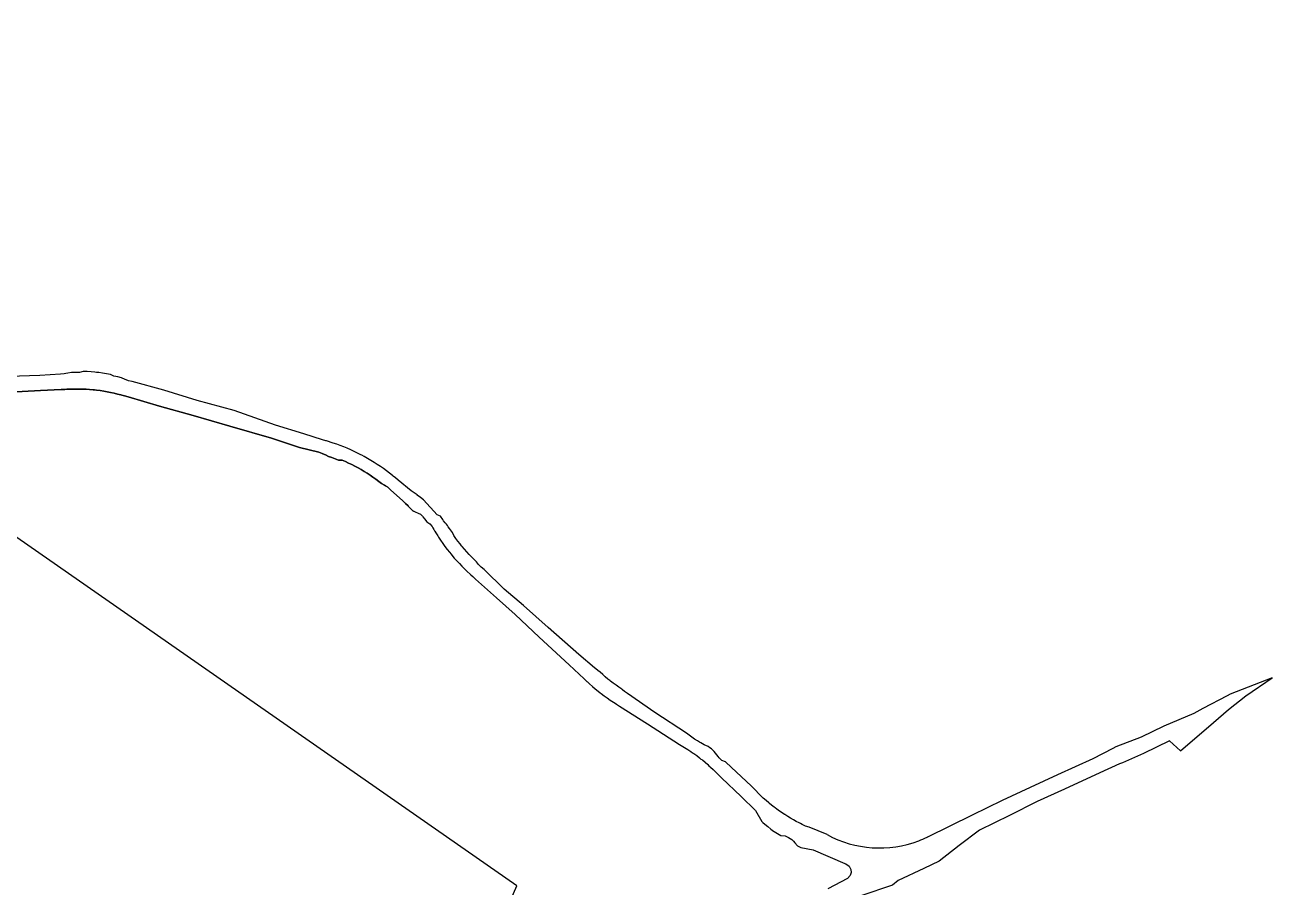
# Model space of a CAD drawing. Extents: x 543427 to 1094619, y 1843191 to 3687312.
# Drawn here: x 1093939 to 1094619, y 3684884 to 3685354 of the extents above; entities that cross this region are included whole.
import ezdxf

# ---------------------------------------------------------------- set-up
doc = ezdxf.new("R2010")
doc.units = 0
for name, color, linetype in [('GPMB', 7, 'Continuous'), ('SanNen', 7, 'Continuous'), ('Tuyen 6 Duongbao 3D', 7, 'Continuous')]:
    doc.layers.add(name, color=color, linetype=linetype)

# ---------------------------------------------------------------- blocks, each defined once
blk = doc.blocks.new('1')
at = {"layer": 'GPMB'}
for p, q in [((5483.2511, 18422.1264), (5483.0838, 18422.1198)), ((5483.2511, 18422.1264), (5483.0838, 18422.1198)), ((5483.3626, 18422.1322), (5483.2511, 18422.1264)), ((5483.3626, 18422.1322), (5483.2511, 18422.1264)), ((5483.3825, 18422.1354), (5483.3626, 18422.1322)), ((5483.3825, 18422.1354), (5483.3626, 18422.1322)), ((5483.3929, 18422.1371), (5483.3825, 18422.1354)), ((5483.3929, 18422.1371), (5483.3825, 18422.1354)), ((5483.4028, 18422.1387), (5483.3929, 18422.1371)), ((5483.4028, 18422.1387), (5483.3929, 18422.1371)), ((5483.4238, 18422.1416), (5483.4028, 18422.1387)), ((5483.4238, 18422.1416), (5483.4028, 18422.1387)), ((5483.4449, 18422.1424), (5483.4238, 18422.1416)), ((5483.4449, 18422.1424), (5483.4238, 18422.1416)), ((5483.466, 18422.1422), (5483.4449, 18422.1424)), ((5483.466, 18422.1422), (5483.4449, 18422.1424)), ((5483.4874, 18422.1479), (5483.466, 18422.1422)), ((5483.4874, 18422.1479), (5483.466, 18422.1422)), ((5483.5086, 18422.1468), (5483.4874, 18422.1479)), ((5483.5086, 18422.1468), (5483.4874, 18422.1479)), ((5483.5298, 18422.1453), (5483.5086, 18422.1468)), ((5483.5298, 18422.1453), (5483.5086, 18422.1468)), ((5483.5509, 18422.1434), (5483.5298, 18422.1453)), ((5483.5509, 18422.1434), (5483.5298, 18422.1453)), ((5483.5591, 18422.1425), (5483.5509, 18422.1434)), ((5483.5591, 18422.1425), (5483.5509, 18422.1434)), ((5483.572, 18422.141), (5483.5591, 18422.1425)), ((5483.572, 18422.141), (5483.5591, 18422.1425)), ((5483.5931, 18422.1382), (5483.572, 18422.141)), ((5483.5931, 18422.1382), (5483.572, 18422.141)), ((5483.6141, 18422.135), (5483.5931, 18422.1382)), ((5483.6141, 18422.135), (5483.5931, 18422.1382)), ((5483.635, 18422.1314), (5483.6141, 18422.135)), ((5483.635, 18422.1314), (5483.6141, 18422.135)), ((5483.6548, 18422.1222), (5483.635, 18422.1314)), ((5483.6548, 18422.1222), (5483.635, 18422.1314)), ((5483.6755, 18422.1178), (5483.6548, 18422.1222)), ((5483.6755, 18422.1178), (5483.6548, 18422.1222)), ((5483.6958, 18422.1119), (5483.6755, 18422.1178)), ((5483.6958, 18422.1119), (5483.6755, 18422.1178)), ((5483.7156, 18422.1044), (5483.6958, 18422.1119)), ((5483.7156, 18422.1044), (5483.6958, 18422.1119)), ((5483.7205, 18422.1025), (5483.7156, 18422.1044)), ((5483.7205, 18422.1025), (5483.7156, 18422.1044)), ((5483.7346, 18422.0969), (5483.7205, 18422.1025)), ((5483.7346, 18422.0969), (5483.7205, 18422.1025)), ((5483.7543, 18422.0933), (5483.7346, 18422.0969)), ((5483.7543, 18422.0933), (5483.7346, 18422.0969)), ((5483.0879, 18422.035), (5483.2552, 18422.0439)), ((5483.0879, 18422.035), (5483.2552, 18422.0439)), ((5483.2552, 18422.0439), (5483.0879, 18422.035)), ((5483.2552, 18422.0439), (5483.3667, 18422.0488)), ((5483.2552, 18422.0439), (5483.3667, 18422.0488)), ((5483.3667, 18422.0488), (5483.2552, 18422.0439)), ((5483.3667, 18422.0488), (5483.3867, 18422.0497)), ((5483.3667, 18422.0488), (5483.3867, 18422.0497)), ((5483.3867, 18422.0497), (5483.3667, 18422.0488)), ((5483.3867, 18422.0497), (5483.3971, 18422.0502)), ((5483.3867, 18422.0497), (5483.3971, 18422.0502)), ((5483.3971, 18422.0502), (5483.3867, 18422.0497)), ((5483.3971, 18422.0502), (5483.4063, 18422.0506)), ((5483.3971, 18422.0502), (5483.4063, 18422.0506)), ((5483.4063, 18422.0506), (5483.3971, 18422.0502)), ((5483.4063, 18422.0506), (5483.4256, 18422.0512)), ((5483.4063, 18422.0506), (5483.4256, 18422.0512)), ((5483.4256, 18422.0512), (5483.4063, 18422.0506)), ((5483.4256, 18422.0512), (5483.4449, 18422.0514)), ((5483.4256, 18422.0512), (5483.4449, 18422.0514)), ((5483.4449, 18422.0514), (5483.4256, 18422.0512)), ((5483.4449, 18422.0514), (5483.4641, 18422.0512)), ((5483.4449, 18422.0514), (5483.4641, 18422.0512)), ((5483.4641, 18422.0512), (5483.4449, 18422.0514)), ((5483.4641, 18422.0512), (5483.4835, 18422.0518)), ((5483.4641, 18422.0512), (5483.4835, 18422.0518)), ((5483.4835, 18422.0518), (5483.4641, 18422.0512)), ((5483.4835, 18422.0518), (5483.5028, 18422.0508)), ((5483.4835, 18422.0518), (5483.5028, 18422.0508)), ((5483.5028, 18422.0508), (5483.4835, 18422.0518)), ((5483.5028, 18422.0508), (5483.522, 18422.0495)), ((5483.5028, 18422.0508), (5483.522, 18422.0495)), ((5483.522, 18422.0495), (5483.5028, 18422.0508)), ((5483.522, 18422.0495), (5483.5413, 18422.0477)), ((5483.522, 18422.0495), (5483.5413, 18422.0477)), ((5483.5413, 18422.0477), (5483.522, 18422.0495)), ((5483.5413, 18422.0477), (5483.5487, 18422.0469)), ((5483.5413, 18422.0477), (5483.5487, 18422.0469)), ((5483.5487, 18422.0469), (5483.5413, 18422.0477)), ((5483.5487, 18422.0469), (5483.5604, 18422.0456)), ((5483.5487, 18422.0469), (5483.5604, 18422.0456)), ((5483.5604, 18422.0456), (5483.5487, 18422.0469)), ((5483.5604, 18422.0456), (5483.5796, 18422.043)), ((5483.5604, 18422.0456), (5483.5796, 18422.043)), ((5483.5796, 18422.043), (5483.5604, 18422.0456)), ((5483.5796, 18422.043), (5483.5987, 18422.0401)), ((5483.5796, 18422.043), (5483.5987, 18422.0401)), ((5483.5987, 18422.0401), (5483.5796, 18422.043)), ((5483.5987, 18422.0401), (5483.6177, 18422.0369)), ((5483.5987, 18422.0401), (5483.6177, 18422.0369)), ((5483.6177, 18422.0369), (5483.5987, 18422.0401)), ((5483.6177, 18422.0369), (5483.6366, 18422.033)), ((5483.6177, 18422.0369), (5483.6366, 18422.033)), ((5483.6366, 18422.033), (5483.6177, 18422.0369)), ((5483.6366, 18422.033), (5483.6555, 18422.029)), ((5483.6366, 18422.033), (5483.6555, 18422.029)), ((5483.6555, 18422.029), (5483.6366, 18422.033)), ((5483.6555, 18422.029), (5483.6743, 18422.0245)), ((5483.6555, 18422.029), (5483.6743, 18422.0245)), ((5483.6743, 18422.0245), (5483.6555, 18422.029)), ((5483.926, 18422.0451), (5483.7543, 18422.0933)), ((5483.926, 18422.0451), (5483.7543, 18422.0933)), ((5484.1082, 18421.9895), (5483.926, 18422.0451)), ((5484.1082, 18421.9895), (5483.926, 18422.0451)), ((5483.6743, 18422.0245), (5483.693, 18422.0198)), ((5483.6743, 18422.0245), (5483.693, 18422.0198)), ((5483.693, 18422.0198), (5483.6743, 18422.0245)), ((5483.693, 18422.0198), (5483.6977, 18422.0185)), ((5483.693, 18422.0198), (5483.6977, 18422.0185)), ((5483.6977, 18422.0185), (5483.693, 18422.0198)), ((5483.6977, 18422.0185), (5483.7122, 18422.0146)), ((5483.6977, 18422.0185), (5483.7122, 18422.0146)), ((5483.7122, 18422.0146), (5483.6977, 18422.0185)), ((5483.7122, 18422.0146), (5483.7315, 18422.0093)), ((5483.7122, 18422.0146), (5483.7315, 18422.0093)), ((5483.7315, 18422.0093), (5483.7122, 18422.0146)), ((5483.7315, 18422.0093), (5483.9023, 18421.9578)), ((5483.7315, 18422.0093), (5483.9023, 18421.9578)), ((5483.9023, 18421.9578), (5483.7315, 18422.0093)), ((5484.3108, 18421.9339), (5484.1082, 18421.9895)), ((5484.3108, 18421.9339), (5484.1082, 18421.9895)), ((5483.9023, 18421.9578), (5484.0857, 18421.907)), ((5483.9023, 18421.9578), (5484.0857, 18421.907)), ((5484.0857, 18421.907), (5483.9023, 18421.9578)), ((5484.0857, 18421.907), (5484.2869, 18421.8498)), ((5484.0857, 18421.907), (5484.2869, 18421.8498)), ((5484.2869, 18421.8498), (5484.0857, 18421.907)), ((5484.5357, 18421.8556), (5484.3108, 18421.9339)), ((5484.5357, 18421.8556), (5484.3108, 18421.9339)), ((5484.2869, 18421.8498), (5484.5142, 18421.7834)), ((5484.2869, 18421.8498), (5484.5142, 18421.7834)), ((5484.5142, 18421.7834), (5484.2869, 18421.8498)), ((5484.6889, 18421.8082), (5484.5357, 18421.8556)), ((5484.6889, 18421.8082), (5484.5357, 18421.8556)), ((5484.5142, 18421.7834), (5484.6667, 18421.7337)), ((5484.5142, 18421.7834), (5484.6667, 18421.7337)), ((5484.6667, 18421.7337), (5484.5142, 18421.7834)), ((5484.7911, 18421.7756), (5484.6889, 18421.8082)), ((5484.7911, 18421.7756), (5484.6889, 18421.8082)), ((5484.8103, 18421.7699), (5484.7911, 18421.7756)), ((5484.8103, 18421.7699), (5484.7911, 18421.7756)), ((5484.8139, 18421.7688), (5484.8103, 18421.7699)), ((5484.8139, 18421.7688), (5484.8103, 18421.7699)), ((5484.8495, 18421.7575), (5484.8139, 18421.7688)), ((5484.8139, 18421.7688), (5484.8139, 18421.7688)), ((5484.8495, 18421.7575), (5484.8139, 18421.7688)), ((5484.8139, 18421.7688), (5484.8139, 18421.7688)), ((5484.8689, 18421.7507), (5484.8495, 18421.7575)), ((5484.8689, 18421.7507), (5484.8495, 18421.7575)), ((5484.6667, 18421.7337), (5484.771, 18421.7081)), ((5484.6667, 18421.7337), (5484.771, 18421.7081)), ((5484.771, 18421.7081), (5484.6667, 18421.7337)), ((5484.771, 18421.7081), (5484.7895, 18421.7002)), ((5484.771, 18421.7081), (5484.7895, 18421.7002)), ((5484.7895, 18421.7002), (5484.771, 18421.7081)), ((5484.7895, 18421.7002), (5484.793, 18421.6987)), ((5484.7895, 18421.7002), (5484.793, 18421.6987)), ((5484.793, 18421.6987), (5484.7895, 18421.7002)), ((5484.793, 18421.6987), (5484.8073, 18421.6924)), ((5484.793, 18421.6987), (5484.8073, 18421.6924)), ((5484.8073, 18421.6924), (5484.793, 18421.6987)), ((5484.8073, 18421.6924), (5484.8248, 18421.6844)), ((5484.8073, 18421.6924), (5484.8248, 18421.6844)), ((5484.8248, 18421.6844), (5484.8073, 18421.6924)), ((5484.8882, 18421.7436), (5484.8689, 18421.7507)), ((5484.8882, 18421.7436), (5484.8689, 18421.7507)), ((5484.9074, 18421.736), (5484.8882, 18421.7436)), ((5484.9074, 18421.736), (5484.8882, 18421.7436)), ((5484.9267, 18421.7286), (5484.9074, 18421.736)), ((5484.9267, 18421.7286), (5484.9074, 18421.736)), ((5484.9455, 18421.7203), (5484.9267, 18421.7286)), ((5484.9455, 18421.7203), (5484.9267, 18421.7286)), ((5484.9642, 18421.7116), (5484.9455, 18421.7203)), ((5484.9642, 18421.7116), (5484.9455, 18421.7203)), ((5484.9827, 18421.7025), (5484.9642, 18421.7116)), ((5484.9827, 18421.7025), (5484.9642, 18421.7116)), ((5485.0011, 18421.6931), (5484.9827, 18421.7025)), ((5485.0011, 18421.6931), (5484.9827, 18421.7025)), ((5485.0051, 18421.691), (5485.0011, 18421.6931)), ((5485.0051, 18421.691), (5485.0011, 18421.6931)), ((5485.0192, 18421.6833), (5485.0051, 18421.691)), ((5485.0192, 18421.6833), (5485.0051, 18421.691)), ((5484.8248, 18421.6844), (5484.8428, 18421.6782)), ((5484.8248, 18421.6844), (5484.8428, 18421.6782)), ((5484.8428, 18421.6782), (5484.8248, 18421.6844)), ((5484.8428, 18421.6782), (5484.8607, 18421.6715)), ((5484.8428, 18421.6782), (5484.8607, 18421.6715)), ((5484.8607, 18421.6715), (5484.8428, 18421.6782)), ((5484.8607, 18421.6715), (5484.8784, 18421.6645)), ((5484.8607, 18421.6715), (5484.8784, 18421.6645)), ((5484.8784, 18421.6645), (5484.8607, 18421.6715)), ((5484.8784, 18421.6645), (5484.8989, 18421.6641)), ((5484.8784, 18421.6645), (5484.8989, 18421.6641)), ((5484.8989, 18421.6641), (5484.8784, 18421.6645)), ((5484.8989, 18421.6641), (5484.9165, 18421.6563)), ((5484.8989, 18421.6641), (5484.9165, 18421.6563)), ((5484.9165, 18421.6563), (5484.8989, 18421.6641)), ((5484.9165, 18421.6563), (5484.9339, 18421.6482)), ((5484.9165, 18421.6563), (5484.9339, 18421.6482)), ((5484.9339, 18421.6482), (5484.9165, 18421.6563)), ((5484.9339, 18421.6482), (5484.9512, 18421.6397)), ((5484.9339, 18421.6482), (5484.9512, 18421.6397)), ((5484.9512, 18421.6397), (5484.9339, 18421.6482)), ((5484.9512, 18421.6397), (5484.9683, 18421.6309)), ((5484.9512, 18421.6397), (5484.9683, 18421.6309)), ((5484.9683, 18421.6309), (5484.9512, 18421.6397)), ((5484.9683, 18421.6309), (5484.972, 18421.6289)), ((5484.9683, 18421.6309), (5484.972, 18421.6289)), ((5484.972, 18421.6289), (5484.9683, 18421.6309)), ((5484.972, 18421.6289), (5484.9852, 18421.6218)), ((5484.972, 18421.6289), (5484.9852, 18421.6218)), ((5484.9852, 18421.6218), (5484.972, 18421.6289)), ((5484.9852, 18421.6218), (5485.0019, 18421.6123)), ((5484.9852, 18421.6218), (5485.0019, 18421.6123)), ((5485.0019, 18421.6123), (5484.9852, 18421.6218)), ((5485.0371, 18421.6731), (5485.0192, 18421.6833)), ((5485.0371, 18421.6731), (5485.0192, 18421.6833)), ((5485.0549, 18421.6626), (5485.0371, 18421.6731)), ((5485.0549, 18421.6626), (5485.0371, 18421.6731)), ((5485.0724, 18421.6517), (5485.0549, 18421.6626)), ((5485.0724, 18421.6517), (5485.0549, 18421.6626)), ((5485.0897, 18421.6405), (5485.0724, 18421.6517)), ((5485.0897, 18421.6405), (5485.0724, 18421.6517)), ((5485.1073, 18421.6297), (5485.0897, 18421.6405)), ((5485.1073, 18421.6297), (5485.0897, 18421.6405)), ((5485.1241, 18421.6178), (5485.1073, 18421.6297)), ((5485.1241, 18421.6178), (5485.1073, 18421.6297)), ((5485.0019, 18421.6123), (5485.0184, 18421.6025)), ((5485.0019, 18421.6123), (5485.0184, 18421.6025)), ((5485.0184, 18421.6025), (5485.0019, 18421.6123)), ((5485.0184, 18421.6025), (5485.0347, 18421.5924)), ((5485.0184, 18421.6025), (5485.0347, 18421.5924)), ((5485.0347, 18421.5924), (5485.0184, 18421.6025)), ((5485.0347, 18421.5924), (5485.0508, 18421.5819)), ((5485.0347, 18421.5924), (5485.0508, 18421.5819)), ((5485.0508, 18421.5819), (5485.0347, 18421.5924)), ((5485.0508, 18421.5819), (5485.0666, 18421.571)), ((5485.0508, 18421.5819), (5485.0666, 18421.571)), ((5485.0666, 18421.571), (5485.0508, 18421.5819)), ((5485.0666, 18421.571), (5485.0823, 18421.5599)), ((5485.0666, 18421.571), (5485.0823, 18421.5599)), ((5485.0823, 18421.5599), (5485.0666, 18421.571)), ((5485.0823, 18421.5599), (5485.0978, 18421.5485)), ((5485.0823, 18421.5599), (5485.0978, 18421.5485)), ((5485.0978, 18421.5485), (5485.0823, 18421.5599)), ((5485.1407, 18421.6055), (5485.1241, 18421.6178)), ((5485.1407, 18421.6055), (5485.1241, 18421.6178)), ((5485.1571, 18421.593), (5485.1407, 18421.6055)), ((5485.1571, 18421.593), (5485.1407, 18421.6055)), ((5485.1732, 18421.58), (5485.1571, 18421.593)), ((5485.1732, 18421.58), (5485.1571, 18421.593)), ((5485.1772, 18421.5768), (5485.1732, 18421.58)), ((5485.1772, 18421.5768), (5485.1732, 18421.58)), ((5485.1887, 18421.5672), (5485.1772, 18421.5768)), ((5485.1887, 18421.5672), (5485.1772, 18421.5768)), ((5485.2042, 18421.5545), (5485.1887, 18421.5672)), ((5485.2042, 18421.5545), (5485.1887, 18421.5672)), ((5485.2751, 18421.4969), (5485.2042, 18421.5545)), ((5485.2751, 18421.4969), (5485.2042, 18421.5545)), ((5485.0978, 18421.5485), (5485.1137, 18421.5377)), ((5485.0978, 18421.5485), (5485.1137, 18421.5377)), ((5485.1137, 18421.5377), (5485.0978, 18421.5485)), ((5485.1137, 18421.5377), (5485.1302, 18421.5275)), ((5485.1137, 18421.5377), (5485.1302, 18421.5275)), ((5485.1302, 18421.5275), (5485.1137, 18421.5377)), ((5485.1302, 18421.5275), (5485.1343, 18421.5248)), ((5485.1302, 18421.5275), (5485.1343, 18421.5248)), ((5485.1343, 18421.5248), (5485.1302, 18421.5275)), ((5485.1343, 18421.5248), (5485.1469, 18421.5166)), ((5485.1343, 18421.5248), (5485.1469, 18421.5166)), ((5485.1469, 18421.5166), (5485.1343, 18421.5248)), ((5485.1469, 18421.5166), (5485.1612, 18421.5025)), ((5485.1469, 18421.5166), (5485.1612, 18421.5025)), ((5485.1612, 18421.5025), (5485.1469, 18421.5166)), ((5485.1612, 18421.5025), (5485.2297, 18421.442)), ((5485.1612, 18421.5025), (5485.2297, 18421.442)), ((5485.2297, 18421.442), (5485.1612, 18421.5025)), ((5485.2915, 18421.4853), (5485.2751, 18421.4969)), ((5485.2915, 18421.4853), (5485.2751, 18421.4969)), ((5485.307, 18421.4743), (5485.2915, 18421.4853)), ((5485.307, 18421.4743), (5485.2915, 18421.4853)), ((5485.2297, 18421.442), (5485.2442, 18421.4281)), ((5485.2297, 18421.442), (5485.2442, 18421.4281)), ((5485.2442, 18421.4281), (5485.2297, 18421.442)), ((5485.2442, 18421.4281), (5485.2579, 18421.4149)), ((5485.2442, 18421.4281), (5485.2579, 18421.4149)), ((5485.2579, 18421.4149), (5485.2442, 18421.4281)), ((5485.3079, 18421.4737), (5485.307, 18421.4743)), ((5485.3079, 18421.4737), (5485.307, 18421.4743)), ((5485.3249, 18421.461), (5485.3079, 18421.4737)), ((5485.3249, 18421.461), (5485.3079, 18421.4737)), ((5485.3416, 18421.4478), (5485.3249, 18421.461)), ((5485.3416, 18421.4478), (5485.3249, 18421.461)), ((5485.4165, 18421.3661), (5485.3416, 18421.4478)), ((5485.4165, 18421.3661), (5485.3416, 18421.4478)), ((5485.2579, 18421.4149), (5485.2586, 18421.4142)), ((5485.2579, 18421.4149), (5485.2586, 18421.4142)), ((5485.2586, 18421.4142), (5485.2579, 18421.4149)), ((5485.2586, 18421.4142), (5485.2717, 18421.401)), ((5485.2586, 18421.4142), (5485.2717, 18421.401)), ((5485.2717, 18421.401), (5485.2586, 18421.4142)), ((5485.2717, 18421.401), (5485.2844, 18421.3873)), ((5485.2717, 18421.401), (5485.2844, 18421.3873)), ((5485.2844, 18421.3873), (5485.2717, 18421.401)), ((5485.2844, 18421.3873), (5485.3262, 18421.3691)), ((5485.2844, 18421.3873), (5485.3262, 18421.3691)), ((5485.3027, 18421.3793), (5485.2844, 18421.3873)), ((5485.3262, 18421.3691), (5485.3358, 18421.3584)), ((5485.3262, 18421.3691), (5485.3358, 18421.3584)), ((5485.3358, 18421.3584), (5485.3386, 18421.3551)), ((5485.3358, 18421.3584), (5485.3386, 18421.3551)), ((5485.3386, 18421.3551), (5485.3481, 18421.3437)), ((5485.3386, 18421.3551), (5485.3481, 18421.3437)), ((5485.4349, 18421.3586), (5485.4165, 18421.3661)), ((5485.4349, 18421.3586), (5485.4165, 18421.3661)), ((5485.4464, 18421.3403), (5485.4349, 18421.3586)), ((5485.4464, 18421.3403), (5485.4349, 18421.3586)), ((5485.3481, 18421.3437), (5485.36, 18421.3287)), ((5485.3481, 18421.3437), (5485.36, 18421.3287)), ((5485.36, 18421.3287), (5485.3762, 18421.3168)), ((5485.36, 18421.3287), (5485.3762, 18421.3168)), ((5485.3762, 18421.3168), (5485.3883, 18421.3018)), ((5485.3762, 18421.3168), (5485.3883, 18421.3018)), ((5485.3883, 18421.3018), (5485.3925, 18421.2954)), ((5485.3883, 18421.3018), (5485.3925, 18421.2954)), ((5485.3925, 18421.2954), (5485.3988, 18421.2855)), ((5485.3925, 18421.2954), (5485.3988, 18421.2855)), ((5485.3988, 18421.2855), (5485.4027, 18421.279)), ((5485.3988, 18421.2855), (5485.4027, 18421.279)), ((5485.4517, 18421.3337), (5485.4464, 18421.3403)), ((5485.4517, 18421.3337), (5485.4464, 18421.3403)), ((5485.46, 18421.3233), (5485.4517, 18421.3337)), ((5485.46, 18421.3233), (5485.4517, 18421.3337)), ((5485.4651, 18421.3165), (5485.46, 18421.3233)), ((5485.4651, 18421.3165), (5485.46, 18421.3233)), ((5485.4666, 18421.3146), (5485.4651, 18421.3165)), ((5485.4666, 18421.3146), (5485.4651, 18421.3165)), ((5485.4724, 18421.3071), (5485.4666, 18421.3146)), ((5485.4666, 18421.3146), (5485.4666, 18421.3146)), ((5485.4724, 18421.3071), (5485.4666, 18421.3146)), ((5485.4666, 18421.3146), (5485.4666, 18421.3146)), ((5485.4771, 18421.3012), (5485.4724, 18421.3071)), ((5485.4771, 18421.3012), (5485.4724, 18421.3071)), ((5485.4844, 18421.2922), (5485.4771, 18421.3012)), ((5485.4844, 18421.2922), (5485.4771, 18421.3012)), ((5485.4951, 18421.2767), (5485.4844, 18421.2922)), ((5485.4844, 18421.2922), (5485.4844, 18421.2922)), ((5485.4951, 18421.2767), (5485.4844, 18421.2922)), ((5485.4844, 18421.2922), (5485.4844, 18421.2922)), ((5485.4027, 18421.279), (5485.4038, 18421.2772)), ((5485.4027, 18421.279), (5485.4038, 18421.2772)), ((5485.4038, 18421.2772), (5485.4038, 18421.2772)), ((5485.4038, 18421.2772), (5485.4091, 18421.2685)), ((5485.4038, 18421.2772), (5485.4038, 18421.2772)), ((5485.4038, 18421.2772), (5485.4091, 18421.2685)), ((5485.4091, 18421.2685), (5485.4132, 18421.2617)), ((5485.4091, 18421.2685), (5485.4132, 18421.2617)), ((5485.4132, 18421.2617), (5485.4198, 18421.2511)), ((5485.4132, 18421.2617), (5485.4198, 18421.2511)), ((5485.4198, 18421.2511), (5485.4234, 18421.2439)), ((5485.4198, 18421.2511), (5485.4234, 18421.2439)), ((5485.4234, 18421.2439), (5485.431, 18421.234)), ((5485.4234, 18421.2439), (5485.431, 18421.234)), ((5485.431, 18421.234), (5485.4354, 18421.2274)), ((5485.431, 18421.234), (5485.4354, 18421.2274)), ((5485.4354, 18421.2274), (5485.447, 18421.2106)), ((5485.4354, 18421.2274), (5485.447, 18421.2106)), ((5485.4992, 18421.2706), (5485.4951, 18421.2767)), ((5485.4992, 18421.2706), (5485.4951, 18421.2767)), ((5485.5069, 18421.2529), (5485.4992, 18421.2706)), ((5485.5069, 18421.2529), (5485.4992, 18421.2706)), ((5485.518, 18421.2376), (5485.5069, 18421.2529)), ((5485.518, 18421.2376), (5485.5069, 18421.2529)), ((5485.5293, 18421.2224), (5485.518, 18421.2376)), ((5485.5293, 18421.2224), (5485.518, 18421.2376)), ((5485.541, 18421.2075), (5485.5293, 18421.2224)), ((5485.541, 18421.2075), (5485.5293, 18421.2224)), ((5485.447, 18421.2106), (5485.459, 18421.1941)), ((5485.447, 18421.2106), (5485.459, 18421.1941)), ((5485.459, 18421.1941), (5485.4712, 18421.1778)), ((5485.459, 18421.1941), (5485.4712, 18421.1778)), ((5485.4712, 18421.1778), (5485.4838, 18421.1617)), ((5485.4712, 18421.1778), (5485.4838, 18421.1617)), ((5485.4838, 18421.1617), (5485.4925, 18421.151)), ((5485.4838, 18421.1617), (5485.4925, 18421.151)), ((5485.4925, 18421.151), (5485.4967, 18421.1459)), ((5485.4925, 18421.151), (5485.4967, 18421.1459)), ((5485.4967, 18421.1459), (5485.5099, 18421.1304)), ((5485.4967, 18421.1459), (5485.5099, 18421.1304)), ((5485.5491, 18421.1975), (5485.541, 18421.2075)), ((5485.5491, 18421.1975), (5485.541, 18421.2075)), ((5485.553, 18421.1929), (5485.5491, 18421.1975)), ((5485.553, 18421.1929), (5485.5491, 18421.1975)), ((5485.5653, 18421.1785), (5485.553, 18421.1929)), ((5485.5653, 18421.1785), (5485.553, 18421.1929)), ((5485.5778, 18421.1643), (5485.5653, 18421.1785)), ((5485.5778, 18421.1643), (5485.5653, 18421.1785)), ((5485.5907, 18421.1504), (5485.5778, 18421.1643)), ((5485.5907, 18421.1504), (5485.5778, 18421.1643)), ((5485.6039, 18421.1368), (5485.5907, 18421.1504)), ((5485.6039, 18421.1368), (5485.5907, 18421.1504)), ((5485.5099, 18421.1304), (5485.5235, 18421.1151)), ((5485.5099, 18421.1304), (5485.5235, 18421.1151)), ((5485.5235, 18421.1151), (5485.5373, 18421.1001)), ((5485.5235, 18421.1151), (5485.5373, 18421.1001)), ((5485.5373, 18421.1001), (5485.5514, 18421.0854)), ((5485.5373, 18421.1001), (5485.5514, 18421.0854)), ((5485.5514, 18421.0854), (5485.5658, 18421.071)), ((5485.5514, 18421.0854), (5485.5658, 18421.071)), ((5485.6173, 18421.1234), (5485.6039, 18421.1368)), ((5485.6173, 18421.1234), (5485.6039, 18421.1368)), ((5485.6301, 18421.1095), (5485.6173, 18421.1234)), ((5485.6301, 18421.1095), (5485.6173, 18421.1234)), ((5485.6425, 18421.0949), (5485.6301, 18421.1095)), ((5485.6425, 18421.0949), (5485.6301, 18421.1095)), ((5485.6457, 18421.0913), (5485.6425, 18421.0949)), ((5485.6457, 18421.0913), (5485.6425, 18421.0949)), ((5485.6557, 18421.08), (5485.6457, 18421.0913)), ((5485.6557, 18421.08), (5485.6457, 18421.0913)), ((5485.6717, 18421.068), (5485.6557, 18421.08)), ((5485.6717, 18421.068), (5485.6557, 18421.08)), ((5485.5658, 18421.071), (5485.5805, 18421.0569)), ((5485.5658, 18421.071), (5485.5805, 18421.0569)), ((5485.5805, 18421.0569), (5485.5955, 18421.043)), ((5485.5805, 18421.0569), (5485.5955, 18421.043)), ((5485.5955, 18421.043), (5485.5993, 18421.0396)), ((5485.5955, 18421.043), (5485.5993, 18421.0396)), ((5485.5993, 18421.0396), (5485.6105, 18421.0296)), ((5485.5993, 18421.0396), (5485.6105, 18421.0296)), ((5485.6105, 18421.0296), (5485.6254, 18421.0162)), ((5485.6105, 18421.0296), (5485.6254, 18421.0162)), ((5485.6254, 18421.0162), (5485.7397, 18420.9137)), ((5485.6254, 18421.0162), (5485.7397, 18420.9137)), ((5485.7822, 18420.9612), (5485.6717, 18421.068)), ((5485.7822, 18420.9612), (5485.6717, 18421.068)), ((5485.8874, 18420.8727), (5485.7822, 18420.9612)), ((5485.8874, 18420.8727), (5485.7822, 18420.9612)), ((5485.7397, 18420.9137), (5485.8415, 18420.8225)), ((5485.7397, 18420.9137), (5485.8415, 18420.8225)), ((5486.022, 18420.7524), (5485.8874, 18420.8727)), ((5486.022, 18420.7524), (5485.8874, 18420.8727)), ((5485.8415, 18420.8225), (5485.9731, 18420.6999)), ((5485.8415, 18420.8225), (5485.9731, 18420.6999)), ((5486.1883, 18420.6054), (5486.022, 18420.7524)), ((5486.1883, 18420.6054), (5486.022, 18420.7524)), ((5485.9731, 18420.6999), (5486.1354, 18420.5486)), ((5485.9731, 18420.6999), (5486.1354, 18420.5486)), ((5486.2741, 18420.5323), (5486.1883, 18420.6054)), ((5486.2741, 18420.5323), (5486.1883, 18420.6054)), ((5486.1354, 18420.5486), (5486.2178, 18420.4718)), ((5486.1354, 18420.5486), (5486.2178, 18420.4718)), ((5486.2897, 18420.5197), (5486.2741, 18420.5323)), ((5486.2897, 18420.5197), (5486.2741, 18420.5323)), ((5486.2178, 18420.4718), (5486.2324, 18420.4582)), ((5486.2178, 18420.4718), (5486.2324, 18420.4582)), ((5486.2928, 18420.5172), (5486.2897, 18420.5197)), ((5486.2928, 18420.5172), (5486.2897, 18420.5197)), ((5486.3046, 18420.5079), (5486.2928, 18420.5172)), ((5486.3046, 18420.5079), (5486.2928, 18420.5172)), ((5486.3195, 18420.4965), (5486.3046, 18420.5079)), ((5486.3195, 18420.4965), (5486.3046, 18420.5079)), ((5486.3321, 18420.4824), (5486.3195, 18420.4965)), ((5486.3321, 18420.4824), (5486.3195, 18420.4965)), ((5486.3466, 18420.4706), (5486.3321, 18420.4824)), ((5486.3466, 18420.4706), (5486.3321, 18420.4824)), ((5486.3572, 18420.4622), (5486.3466, 18420.4706)), ((5486.3572, 18420.4622), (5486.3466, 18420.4706)), ((5489.9669, 18420.4778), (5489.7391, 18420.3881)), ((5489.8245, 18420.3797), (5489.9669, 18420.4778)), ((5486.2324, 18420.4582), (5486.2353, 18420.4555)), ((5486.2324, 18420.4582), (5486.2353, 18420.4555)), ((5486.2353, 18420.4555), (5486.2474, 18420.4444)), ((5486.2353, 18420.4555), (5486.2474, 18420.4444)), ((5486.2474, 18420.4444), (5486.2627, 18420.4309)), ((5486.2474, 18420.4444), (5486.2627, 18420.4309)), ((5486.2627, 18420.4309), (5486.2782, 18420.4177)), ((5486.2627, 18420.4309), (5486.2782, 18420.4177)), ((5486.2782, 18420.4177), (5486.294, 18420.4048)), ((5486.2782, 18420.4177), (5486.294, 18420.4048)), ((5486.294, 18420.4048), (5486.3056, 18420.3957)), ((5486.294, 18420.4048), (5486.3056, 18420.3957)), ((5486.3613, 18420.4591), (5486.3572, 18420.4622)), ((5486.3613, 18420.4591), (5486.3572, 18420.4622)), ((5486.3763, 18420.4478), (5486.3613, 18420.4591)), ((5486.3763, 18420.4478), (5486.3613, 18420.4591)), ((5486.3924, 18420.4382), (5486.3763, 18420.4478)), ((5486.3924, 18420.4382), (5486.3763, 18420.4478)), ((5486.4074, 18420.427), (5486.3924, 18420.4382)), ((5486.4074, 18420.427), (5486.3924, 18420.4382)), ((5486.4222, 18420.4155), (5486.4074, 18420.427)), ((5486.4222, 18420.4155), (5486.4074, 18420.427)), ((5486.4259, 18420.4127), (5486.4222, 18420.4155)), ((5486.4259, 18420.4127), (5486.4222, 18420.4155)), ((5486.438, 18420.4037), (5486.4259, 18420.4127)), ((5486.438, 18420.4037), (5486.4259, 18420.4127)), ((5486.4541, 18420.3917), (5486.438, 18420.4037)), ((5486.4541, 18420.3917), (5486.438, 18420.4037)), ((5486.3056, 18420.3957), (5486.3101, 18420.3923)), ((5486.3056, 18420.3957), (5486.3101, 18420.3923)), ((5486.3101, 18420.3923), (5486.3264, 18420.38)), ((5486.3101, 18420.3923), (5486.3264, 18420.38)), ((5486.3264, 18420.38), (5486.343, 18420.3681)), ((5486.3264, 18420.38), (5486.343, 18420.3681)), ((5486.343, 18420.3681), (5486.3597, 18420.3565)), ((5486.343, 18420.3681), (5486.3597, 18420.3565)), ((5486.3597, 18420.3565), (5486.3768, 18420.3453)), ((5486.3597, 18420.3565), (5486.3768, 18420.3453)), ((5486.3768, 18420.3453), (5486.3811, 18420.3425)), ((5486.3768, 18420.3453), (5486.3811, 18420.3425)), ((5486.3811, 18420.3425), (5486.3937, 18420.3344)), ((5486.3811, 18420.3425), (5486.3937, 18420.3344)), ((5486.3937, 18420.3344), (5486.4105, 18420.3236)), ((5486.3937, 18420.3344), (5486.4105, 18420.3236)), ((5486.6036, 18420.289), (5486.4541, 18420.3917)), ((5486.6036, 18420.289), (5486.4541, 18420.3917)), ((5489.7217, 18420.3796), (5489.5901, 18420.3102)), ((5489.7391, 18420.3881), (5489.7217, 18420.3796)), ((5489.7299, 18420.3047), (5489.8245, 18420.3797)), ((5486.4105, 18420.3236), (5486.5633, 18420.226)), ((5486.4105, 18420.3236), (5486.5633, 18420.226)), ((5486.7752, 18420.1751), (5486.6036, 18420.289)), ((5486.7752, 18420.1751), (5486.6036, 18420.289)), ((5489.5405, 18420.2834), (5489.3777, 18420.2147)), ((5489.5901, 18420.3102), (5489.5405, 18420.2834)), ((5489.6473, 18420.2342), (5489.7299, 18420.3047)), ((5486.5633, 18420.226), (5486.7368, 18420.115)), ((5486.5633, 18420.226), (5486.7368, 18420.115)), ((5489.3777, 18420.2147), (5489.2541, 18420.1547)), ((5489.4671, 18420.0797), (5489.6473, 18420.2342)), ((5486.8188, 18420.1438), (5486.7752, 18420.1751)), ((5486.8188, 18420.1438), (5486.7752, 18420.1751)), ((5486.8362, 18420.1339), (5486.8188, 18420.1438)), ((5486.8362, 18420.1339), (5486.8188, 18420.1438)), ((5486.8469, 18420.1277), (5486.8362, 18420.1339)), ((5486.8469, 18420.1277), (5486.8362, 18420.1339)), ((5486.8541, 18420.1235), (5486.8469, 18420.1277)), ((5486.8541, 18420.1235), (5486.8469, 18420.1277)), ((5489.2541, 18420.1547), (5489.1148, 18420.1015)), ((5489.408, 18420.1346), (5489.2662, 18420.0647)), ((5489.408, 18420.1346), (5489.4671, 18420.0797)), ((5486.7368, 18420.115), (5486.7819, 18420.0861)), ((5486.7368, 18420.115), (5486.7819, 18420.0861)), ((5486.7819, 18420.0861), (5486.7987, 18420.0753)), ((5486.7819, 18420.0861), (5486.7987, 18420.0753)), ((5486.7987, 18420.0753), (5486.8086, 18420.0679)), ((5486.7987, 18420.0753), (5486.8086, 18420.0679)), ((5486.8086, 18420.0679), (5486.8153, 18420.0647)), ((5486.8086, 18420.0679), (5486.8153, 18420.0647)), ((5486.8153, 18420.0647), (5486.8313, 18420.0538)), ((5486.8153, 18420.0647), (5486.8313, 18420.0538)), ((5486.8725, 18420.1121), (5486.8541, 18420.1235)), ((5486.8725, 18420.1121), (5486.8541, 18420.1235)), ((5486.8935, 18420.1038), (5486.8725, 18420.1121)), ((5486.8935, 18420.1038), (5486.8725, 18420.1121)), ((5486.9032, 18420.0964), (5486.8935, 18420.1038)), ((5486.9032, 18420.0964), (5486.8935, 18420.1038)), ((5486.9108, 18420.0904), (5486.9032, 18420.0964)), ((5486.9108, 18420.0904), (5486.9032, 18420.0964)), ((5486.9269, 18420.0755), (5486.9108, 18420.0904)), ((5486.9269, 18420.0755), (5486.9108, 18420.0904)), ((5486.9399, 18420.0574), (5486.9269, 18420.0755)), ((5486.9399, 18420.0574), (5486.9269, 18420.0755)), ((5486.9474, 18420.0495), (5486.9399, 18420.0574)), ((5486.9474, 18420.0495), (5486.9399, 18420.0574)), ((5489.0982, 18420.0918), (5488.9909, 18420.0369)), ((5489.1148, 18420.1015), (5489.0982, 18420.0918)), ((5489.2662, 18420.0647), (5489.1519, 18420.0151)), ((5486.8313, 18420.0538), (5486.8469, 18420.0424)), ((5486.8313, 18420.0538), (5486.8469, 18420.0424)), ((5486.8469, 18420.0424), (5486.8542, 18420.0342)), ((5486.8469, 18420.0424), (5486.8542, 18420.0342)), ((5486.8542, 18420.0342), (5486.8621, 18420.0304)), ((5486.8542, 18420.0342), (5486.8621, 18420.0304)), ((5486.8621, 18420.0304), (5486.8769, 18420.018)), ((5486.8621, 18420.0304), (5486.8769, 18420.018)), ((5486.8769, 18420.018), (5486.8913, 18420.0051)), ((5486.8769, 18420.018), (5486.8913, 18420.0051)), ((5486.8913, 18420.0051), (5486.8976, 18419.9977)), ((5486.8913, 18420.0051), (5486.8976, 18419.9977)), ((5486.8976, 18419.9977), (5486.9056, 18419.9915)), ((5486.8976, 18419.9977), (5486.9056, 18419.9915)), ((5486.9056, 18419.9915), (5486.92, 18419.9777)), ((5486.9056, 18419.9915), (5486.92, 18419.9777)), ((5486.9543, 18420.0423), (5486.9474, 18420.0495)), ((5486.9543, 18420.0423), (5486.9474, 18420.0495)), ((5486.968, 18420.0277), (5486.9543, 18420.0423)), ((5486.968, 18420.0277), (5486.9543, 18420.0423)), ((5486.9881, 18420.0197), (5486.968, 18420.0277)), ((5486.9881, 18420.0197), (5486.968, 18420.0277)), ((5487.0198, 18419.9893), (5486.9881, 18420.0197)), ((5487.0198, 18419.9893), (5486.9881, 18420.0197)), ((5487.1272, 18419.8882), (5487.0198, 18419.9893)), ((5487.1272, 18419.8882), (5487.0198, 18419.9893)), ((5488.9909, 18420.0369), (5488.7968, 18419.9495)), ((5489.1362, 18420.0089), (5489.0283, 18419.9601)), ((5489.1362, 18420.0089), (5489.0283, 18419.9601)), ((5489.1519, 18420.0151), (5489.1362, 18420.0089)), ((5489.1519, 18420.0151), (5489.1362, 18420.0089)), ((5486.92, 18419.9777), (5486.9344, 18419.9638)), ((5486.92, 18419.9777), (5486.9344, 18419.9638)), ((5486.9344, 18419.9638), (5486.9661, 18419.9334)), ((5486.9344, 18419.9638), (5486.9661, 18419.9334)), ((5486.9661, 18419.9334), (5487.0725, 18419.8312)), ((5486.9661, 18419.9334), (5487.0725, 18419.8312)), ((5488.7968, 18419.9495), (5488.6486, 18419.8806)), ((5489.0283, 18419.9601), (5488.8348, 18419.8716)), ((5487.1939, 18419.8215), (5487.1272, 18419.8882)), ((5487.1939, 18419.8215), (5487.1272, 18419.8882)), ((5488.6486, 18419.8806), (5488.4961, 18419.8081)), ((5488.8348, 18419.8716), (5488.6863, 18419.8033)), ((5488.8348, 18419.8716), (5488.6863, 18419.8033)), ((5487.0725, 18419.8312), (5487.152, 18419.7543)), ((5487.0725, 18419.8312), (5487.152, 18419.7543)), ((5487.2092, 18419.8085), (5487.1939, 18419.8215)), ((5487.2092, 18419.8085), (5487.1939, 18419.8215)), ((5487.2244, 18419.7955), (5487.2092, 18419.8085)), ((5487.2244, 18419.7955), (5487.2092, 18419.8085)), ((5487.2278, 18419.7926), (5487.2244, 18419.7955)), ((5487.2278, 18419.7926), (5487.2244, 18419.7955)), ((5487.2387, 18419.7838), (5487.2278, 18419.7926)), ((5487.2387, 18419.7838), (5487.2278, 18419.7926)), ((5488.4961, 18419.8081), (5488.3327, 18419.7292)), ((5488.6863, 18419.8033), (5488.536, 18419.7271)), ((5488.6863, 18419.8033), (5488.536, 18419.7271)), ((5487.152, 18419.7543), (5487.186, 18419.6942)), ((5487.152, 18419.7543), (5487.186, 18419.6942)), ((5487.2528, 18419.7726), (5487.2387, 18419.7838)), ((5487.2528, 18419.7726), (5487.2387, 18419.7838)), ((5487.2587, 18419.7683), (5487.2528, 18419.7726)), ((5487.2587, 18419.7683), (5487.2528, 18419.7726)), ((5487.2672, 18419.7619), (5487.2587, 18419.7683)), ((5487.2672, 18419.7619), (5487.2587, 18419.7683)), ((5487.2814, 18419.7509), (5487.2672, 18419.7619)), ((5487.2814, 18419.7509), (5487.2672, 18419.7619)), ((5487.2968, 18419.7417), (5487.2814, 18419.7509)), ((5487.2968, 18419.7417), (5487.2814, 18419.7509)), ((5487.3096, 18419.7332), (5487.2968, 18419.7417)), ((5487.3096, 18419.7332), (5487.2968, 18419.7417)), ((5487.3116, 18419.7318), (5487.3096, 18419.7332)), ((5487.3116, 18419.7318), (5487.3096, 18419.7332)), ((5487.3268, 18419.7224), (5487.3116, 18419.7318)), ((5487.3268, 18419.7224), (5487.3116, 18419.7318)), ((5487.3423, 18419.7135), (5487.3268, 18419.7224)), ((5487.3423, 18419.7135), (5487.3268, 18419.7224)), ((5488.3327, 18419.7292), (5488.21, 18419.6694)), ((5488.536, 18419.7271), (5488.3727, 18419.6478)), ((5488.536, 18419.7271), (5488.3727, 18419.6478)), ((5487.186, 18419.6942), (5487.1923, 18419.6883)), ((5487.186, 18419.6942), (5487.1923, 18419.6883)), ((5487.1923, 18419.6883), (5487.202, 18419.68)), ((5487.1923, 18419.6883), (5487.202, 18419.68)), ((5487.202, 18419.68), (5487.2189, 18419.6669)), ((5487.202, 18419.68), (5487.2189, 18419.6669)), ((5487.2189, 18419.6669), (5487.235, 18419.6525)), ((5487.2189, 18419.6669), (5487.235, 18419.6525)), ((5487.235, 18419.6525), (5487.2503, 18419.6422)), ((5487.235, 18419.6525), (5487.2503, 18419.6422)), ((5487.3577, 18419.7043), (5487.3423, 18419.7135)), ((5487.3577, 18419.7043), (5487.3423, 18419.7135)), ((5487.3732, 18419.6953), (5487.3577, 18419.7043)), ((5487.3732, 18419.6953), (5487.3577, 18419.7043)), ((5487.3891, 18419.6868), (5487.3732, 18419.6953)), ((5487.3891, 18419.6868), (5487.3732, 18419.6953)), ((5487.3971, 18419.6828), (5487.3891, 18419.6868)), ((5487.3971, 18419.6828), (5487.3891, 18419.6868)), ((5487.4062, 18419.6785), (5487.3971, 18419.6828)), ((5487.4062, 18419.6785), (5487.3971, 18419.6828)), ((5487.4242, 18419.6698), (5487.4062, 18419.6785)), ((5487.4242, 18419.6698), (5487.4062, 18419.6785)), ((5487.4434, 18419.6638), (5487.4242, 18419.6698)), ((5487.4434, 18419.6638), (5487.4242, 18419.6698)), ((5487.5416, 18419.6228), (5487.4434, 18419.6638)), ((5487.5416, 18419.6228), (5487.4434, 18419.6638)), ((5488.21, 18419.6694), (5488.0885, 18419.6096)), ((5487.2503, 18419.6422), (5487.2528, 18419.6406)), ((5487.2503, 18419.6422), (5487.2528, 18419.6406)), ((5487.2528, 18419.6406), (5487.2711, 18419.6292)), ((5487.2528, 18419.6406), (5487.2711, 18419.6292)), ((5487.2711, 18419.6292), (5487.2897, 18419.6185)), ((5487.2711, 18419.6292), (5487.2897, 18419.6185)), ((5487.2897, 18419.6185), (5487.3125, 18419.616)), ((5487.2897, 18419.6185), (5487.3125, 18419.616)), ((5487.3125, 18419.616), (5487.3321, 18419.6077)), ((5487.3125, 18419.616), (5487.3321, 18419.6077)), ((5487.3321, 18419.6077), (5487.3501, 18419.5961)), ((5487.3321, 18419.6077), (5487.3501, 18419.5961)), ((5487.3501, 18419.5961), (5487.3579, 18419.5871)), ((5487.3501, 18419.5961), (5487.3579, 18419.5871)), ((5487.3579, 18419.5871), (5487.3654, 18419.5789)), ((5487.3579, 18419.5871), (5487.3654, 18419.5789)), ((5488.0885, 18419.6096), (5488.0863, 18419.6085)), ((5488.3727, 18419.6478), (5488.2622, 18419.5633)), ((5488.3727, 18419.6478), (5488.2622, 18419.5633)), ((5487.3654, 18419.5789), (5487.3802, 18419.5625)), ((5487.3654, 18419.5789), (5487.3802, 18419.5625)), ((5487.3802, 18419.5625), (5487.3978, 18419.5527)), ((5487.3802, 18419.5625), (5487.3978, 18419.5527)), ((5487.3978, 18419.5527), (5487.4662, 18419.5396)), ((5487.3978, 18419.5527), (5487.4662, 18419.5396)), ((5487.4662, 18419.5396), (5487.6387, 18419.4664)), ((5487.4662, 18419.5396), (5487.6387, 18419.4664)), ((5488.2622, 18419.5633), (5488.1531, 18419.4784)), ((5488.2622, 18419.5633), (5488.1531, 18419.4784)), ((5487.6387, 18419.4664), (5487.6435, 18419.4639)), ((5487.6387, 18419.4664), (5487.6435, 18419.4639)), ((5487.6435, 18419.4639), (5487.6624, 18419.4503)), ((5487.6435, 18419.4639), (5487.6624, 18419.4503)), ((5487.6624, 18419.4503), (5487.6716, 18419.4338)), ((5487.6624, 18419.4503), (5487.6716, 18419.4338)), ((5488.1531, 18419.4784), (5488.0686, 18419.4386)), ((5488.1531, 18419.4784), (5488.0686, 18419.4386)), ((5487.6532, 18419.3847), (5487.5463, 18419.3271)), ((5487.6666, 18419.3999), (5487.6532, 18419.3847)), ((5487.6666, 18419.3999), (5487.6532, 18419.3847)), ((5487.6725, 18419.4174), (5487.6666, 18419.3999)), ((5487.6725, 18419.4174), (5487.6666, 18419.3999)), ((5487.6716, 18419.4338), (5487.6725, 18419.4174)), ((5487.6716, 18419.4338), (5487.6725, 18419.4174)), ((5488.0686, 18419.4386), (5487.9285, 18419.3726)), ((5488.0686, 18419.4386), (5487.9285, 18419.3726)), ((5487.8974, 18419.3472), (5487.7251, 18419.2886)), ((5487.8974, 18419.3472), (5487.7251, 18419.2886)), ((5487.9285, 18419.3726), (5487.8974, 18419.3472)), ((5487.9285, 18419.3726), (5487.8974, 18419.3472))]:
    blk.add_line(p, q, dxfattribs=at)
for start, end in [(241.49084, 290.79324), (241.49084, 290.79324), (290.84068, 295.49154)]:
    blk.add_arc((5487.828, 18420.1501), 0.6, start, end, dxfattribs=at)
at = {"layer": 'Tuyen 6 Duongbao 3D'}
blk.add_lwpolyline([(5445.6833, 18440.2054), (5447.1014, 18434.0159), (5452.6059, 18431.5805), (5456.0079, 18431.9275), (5468.9009, 18423.5915), (5472.5135, 18419.3319), (5476.0878, 18409.5887), (5481.0141, 18407.129), (5485.4109, 18410.5035), (5483.8171, 18414.6852), (5485.8508, 18419.3437), (5481.9308, 18422.0731), (5477.7881, 18426.8901), (5461.0829, 18433.3555), (5456.5649, 18433.2055), (5457.0949, 18436.4655), (5453.0649, 18439.6065), (5452.9609, 18436.6535), (5451.2409, 18436.5425), (5450.3979, 18440.9435)], close=True, dxfattribs=at)

msp = doc.modelspace()

# ---------------------------------------------------------------- block references
at = {"layer": 'SanNen', "xscale": 100, "yscale": 100}
msp.add_blockref('1', (545621.97, 1842950.32), dxfattribs=at)

doc.saveas('drawing.dxf')
